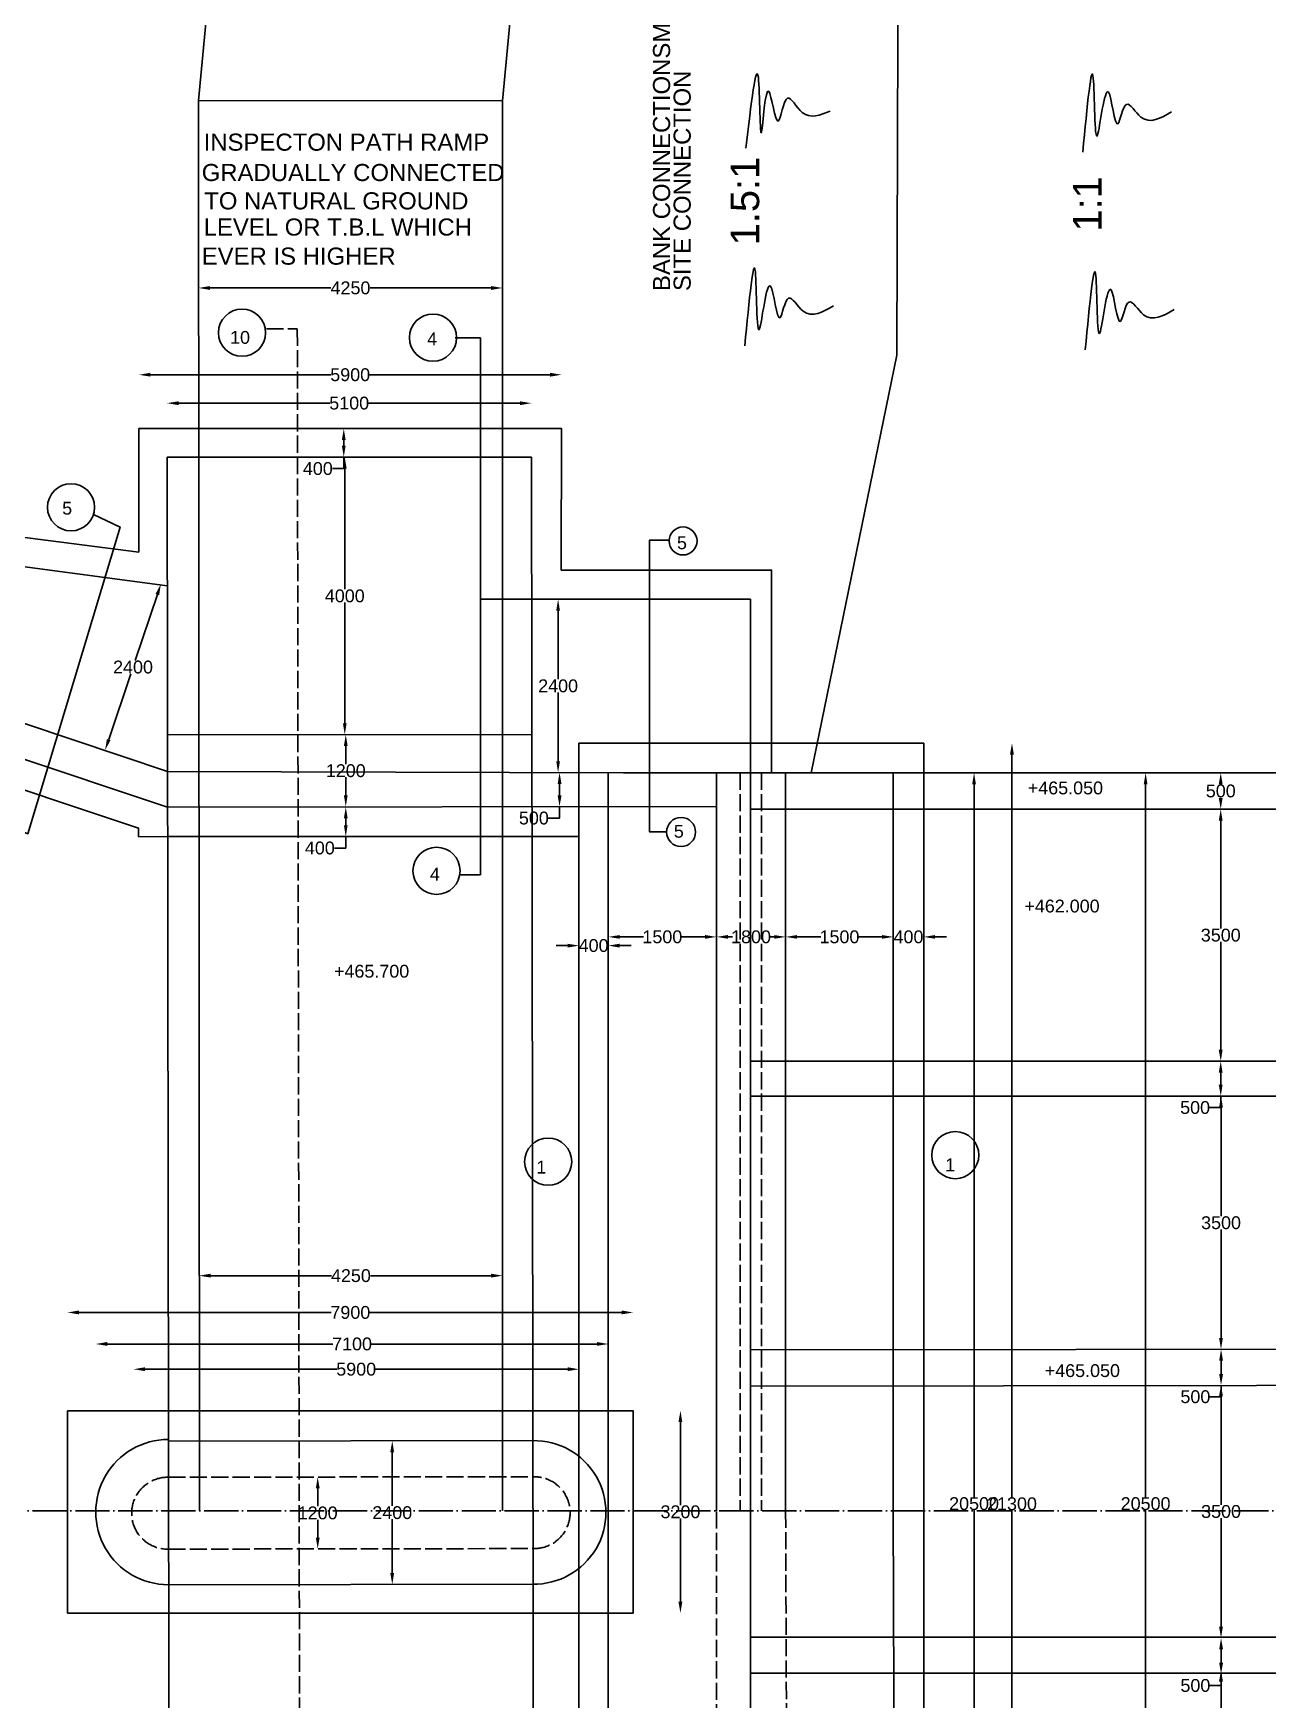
# Model space of a CAD drawing. Header units: inches. Extents: x 23764 to 29375, y 85 to 3606.
# Drawn here: x 25073 to 25938, y 1256 to 2424 of the extents above; entities that cross this region are included whole.
import ezdxf

# ---------------------------------------------------------------- set-up
doc = ezdxf.new("R2010")
doc.units = ezdxf.units.IN
doc.header["$MEASUREMENT"] = 0
doc.linetypes.add('ACAD_ISO02W100', pattern=[15, 12, -3])
doc.linetypes.add('ACAD_ISO04W100', pattern=[30, 24, -3, 0, -3])
doc.layers.add('DIMENSIONS', color=255, linetype='Continuous')
doc.layers.add('TEXT', color=1, linetype='Continuous')
doc.styles.get("Standard").update_dxf_attribs({"font": 'arial.ttf', "height": 9})
doc.dimstyles.get("Standard").update_dxf_attribs({"dimtxt": 12, "dimasz": 8, "dimexe": 0.18, "dimexo": 0.0625, "dimgap": 0.09, "dimtad": 0, "dimtih": 1, "dimtoh": 1, "dimdec": 4, "dimzin": 0, "dimdsep": 46, "dimtxsty": 'Standard', "dimcen": 0.09, "dimse1": 1, "dimse2": 1, "dimadec": 0, "dimazin": 0, "dimtfac": 1, "dimtdec": 4, "dimtofl": 0, "dimtmove": 0, "dimatfit": 3, "dimfxl": 1, "dimtolj": 1, "dimtzin": 0, "dimarcsym": 0})

# ---------------------------------------------------------------- blocks, each defined once
blk = doc.blocks.new('*D74')
at = {"layer": 'Defpoints', "color": 0, "transparency": 16777216}
for p in [(25493.2, 1527.4), (25096.6, 1458.5), (25493.2, 1458.5)]:
    blk.add_point(p, dxfattribs=at)
at = {"layer": 'DIMENSIONS', "color": 0, "lineweight": -2, "transparency": 16777216}
for p, q in [((25104.6, 1527.4), (25281.4, 1527.4)), ((25485.2, 1527.4), (25308.4, 1527.4))]:
    blk.add_line(p, q, dxfattribs=at)
at = {"layer": 'DIMENSIONS', "color": 0, "transparency": 16777216}
for points in [[(25104.6, 1528.8), (25104.6, 1526.1), (25096.6, 1527.4)], [(25485.2, 1528.8), (25485.2, 1526.1), (25493.2, 1527.4)]]:
    blk.add_solid(points, dxfattribs=at)
at = {"layer": 'DIMENSIONS', "color": 0, "transparency": 16777216, "insert": (25294.9, 1527.4), "char_height": 9, "attachment_point": 5}
blk.add_mtext('\\A1;7900', dxfattribs=at)
blk = doc.blocks.new('*D75')
at = {"layer": 'Defpoints', "color": 0, "transparency": 16777216}
for p in [(25188.9, 1553.2), (25401.6, 1553.2), (25401.6, 1553.2)]:
    blk.add_point(p, dxfattribs=at)
at = {"layer": 'DIMENSIONS', "color": 0, "lineweight": -2, "transparency": 16777216}
for p, q in [((25196.9, 1553.2), (25281.6, 1553.2)), ((25393.6, 1553.2), (25309, 1553.2))]:
    blk.add_line(p, q, dxfattribs=at)
at = {"layer": 'DIMENSIONS', "color": 0, "transparency": 16777216}
for points in [[(25196.9, 1554.6), (25196.9, 1551.9), (25188.9, 1553.2)], [(25393.6, 1554.6), (25393.6, 1551.9), (25401.6, 1553.2)]]:
    blk.add_solid(points, dxfattribs=at)
at = {"layer": 'DIMENSIONS', "color": 0, "transparency": 16777216, "insert": (25295.3, 1553.2), "char_height": 9, "attachment_point": 5}
blk.add_mtext('\\A1;4250', dxfattribs=at)
blk = doc.blocks.new('*D76')
at = {"layer": 'Defpoints', "color": 0, "transparency": 16777216}
for p in [(25475.8, 1505.3), (25116.4, 1388.3), (25475.8, 1388.3)]:
    blk.add_point(p, dxfattribs=at)
at = {"layer": 'DIMENSIONS', "color": 0, "lineweight": -2, "transparency": 16777216}
for p, q in [((25124.4, 1505.3), (25282.6, 1505.3)), ((25467.8, 1505.3), (25309.5, 1505.3))]:
    blk.add_line(p, q, dxfattribs=at)
at = {"layer": 'DIMENSIONS', "color": 0, "transparency": 16777216}
for points in [[(25124.4, 1506.7), (25124.4, 1504), (25116.4, 1505.3)], [(25467.8, 1506.7), (25467.8, 1504), (25475.8, 1505.3)]]:
    blk.add_solid(points, dxfattribs=at)
at = {"layer": 'DIMENSIONS', "color": 0, "transparency": 16777216, "insert": (25296.1, 1505.3), "char_height": 9, "attachment_point": 5}
blk.add_mtext('\\A1;7100', dxfattribs=at)
blk = doc.blocks.new('*D77')
at = {"layer": 'Defpoints', "color": 0, "transparency": 16777216}
for p in [(25455.2, 1487.6), (25142.9, 1432.1), (25455.2, 1432.1)]:
    blk.add_point(p, dxfattribs=at)
at = {"layer": 'DIMENSIONS', "color": 0, "lineweight": -2, "transparency": 16777216}
for p, q in [((25150.9, 1487.6), (25285.5, 1487.6)), ((25447.2, 1487.6), (25312.5, 1487.6))]:
    blk.add_line(p, q, dxfattribs=at)
at = {"layer": 'DIMENSIONS', "color": 0, "transparency": 16777216}
for points in [[(25150.9, 1489), (25150.9, 1486.3), (25142.9, 1487.6)], [(25447.2, 1489), (25447.2, 1486.3), (25455.2, 1487.6)]]:
    blk.add_solid(points, dxfattribs=at)
at = {"layer": 'DIMENSIONS', "color": 0, "transparency": 16777216, "insert": (25299, 1487.6), "char_height": 9, "attachment_point": 5}
blk.add_mtext('\\A1;5900', dxfattribs=at)
blk = doc.blocks.new('*D78')
at = {"layer": 'Defpoints', "color": 0, "transparency": 16777216}
for p in [(25493.2, 1458.5), (25493.2, 1316.6), (25526.4, 1316.6)]:
    blk.add_point(p, dxfattribs=at)
at = {"layer": 'DIMENSIONS', "color": 0, "lineweight": -2, "transparency": 16777216}
for p, q in [((25526.4, 1450.5), (25526.4, 1392.2)), ((25526.4, 1324.6), (25526.4, 1382.9))]:
    blk.add_line(p, q, dxfattribs=at)
at = {"layer": 'DIMENSIONS', "color": 0, "transparency": 16777216}
for points in [[(25525, 1450.5), (25527.7, 1450.5), (25526.4, 1458.5)], [(25525, 1324.6), (25527.7, 1324.6), (25526.4, 1316.6)]]:
    blk.add_solid(points, dxfattribs=at)
at = {"layer": 'DIMENSIONS', "color": 0, "transparency": 16777216, "insert": (25526.4, 1387.6), "char_height": 9, "attachment_point": 5}
blk.add_mtext('\\A1;3200', dxfattribs=at)
blk = doc.blocks.new('*D79')
at = {"layer": 'Defpoints', "color": 0, "transparency": 16777216}
for p in [(25315.4, 1437.4), (25315.6, 1336.7), (25324.3, 1336.7)]:
    blk.add_point(p, dxfattribs=at)
at = {"layer": 'DIMENSIONS', "color": 0, "lineweight": -2, "transparency": 16777216}
for p, q in [((25324.3, 1429.4), (25324.3, 1391.7)), ((25324.3, 1344.7), (25324.3, 1382.4))]:
    blk.add_line(p, q, dxfattribs=at)
at = {"layer": 'DIMENSIONS', "color": 0, "transparency": 16777216}
for points in [[(25322.9, 1429.4), (25325.6, 1429.4), (25324.3, 1437.4)], [(25322.9, 1344.7), (25325.6, 1344.7), (25324.3, 1336.7)]]:
    blk.add_solid(points, dxfattribs=at)
at = {"layer": 'DIMENSIONS', "color": 0, "transparency": 16777216, "insert": (25324.3, 1387), "char_height": 9, "attachment_point": 5}
blk.add_mtext('\\A1;2400', dxfattribs=at)
blk = doc.blocks.new('*D82')
at = {"layer": 'Defpoints', "color": 0, "transparency": 16777216}
for p in [(25166.6, 2036.9), (25122.9, 1921.6), (25127.4, 1920.1)]:
    blk.add_point(p, dxfattribs=at)
at = {"layer": 'DIMENSIONS', "color": 0, "lineweight": -2, "transparency": 16777216}
for p, q in [((25159.6, 2030.8), (25144.1, 1984.7)), ((25125.5, 1929.2), (25140.9, 1975.3))]:
    blk.add_line(p, q, dxfattribs=at)
at = {"layer": 'DIMENSIONS', "color": 0, "transparency": 16777216}
for points in [[(25158.3, 2031.3), (25160.8, 2030.4), (25162.1, 2038.4)], [(25124.2, 1929.6), (25126.7, 1928.7), (25122.9, 1921.6)]]:
    blk.add_solid(points, dxfattribs=at)
at = {"layer": 'DIMENSIONS', "color": 0, "transparency": 16777216, "insert": (25142.5, 1980), "char_height": 9, "attachment_point": 5}
blk.add_mtext('\\A1;2400', dxfattribs=at)
blk = doc.blocks.new('*D83')
at = {"layer": 'Defpoints', "color": 0, "transparency": 16777216}
for p in [(25401.6, 2245.9), (25188.5, 2242.5), (25401.6, 2242.5)]:
    blk.add_point(p, dxfattribs=at)
at = {"layer": 'DIMENSIONS', "color": 0, "lineweight": -2, "transparency": 16777216}
for p, q in [((25196.5, 2245.9), (25281.3, 2245.9)), ((25393.6, 2245.9), (25308.7, 2245.9))]:
    blk.add_line(p, q, dxfattribs=at)
at = {"layer": 'DIMENSIONS', "color": 0, "transparency": 16777216}
for points in [[(25196.5, 2247.2), (25196.5, 2244.5), (25188.5, 2245.9)], [(25393.6, 2247.2), (25393.6, 2244.5), (25401.6, 2245.9)]]:
    blk.add_solid(points, dxfattribs=at)
at = {"layer": 'DIMENSIONS', "color": 0, "transparency": 16777216, "insert": (25295, 2245.9), "char_height": 9, "attachment_point": 5}
blk.add_mtext('\\A1;4250', dxfattribs=at)
blk = doc.blocks.new('*D84')
at = {"layer": 'Defpoints', "color": 0, "transparency": 16777216}
for p in [(25443, 2185), (25146.7, 2147.3), (25443, 2147.3)]:
    blk.add_point(p, dxfattribs=at)
at = {"layer": 'DIMENSIONS', "color": 0, "lineweight": -2, "transparency": 16777216}
for p, q in [((25154.7, 2185), (25281.3, 2185)), ((25435, 2185), (25308.3, 2185))]:
    blk.add_line(p, q, dxfattribs=at)
at = {"layer": 'DIMENSIONS', "color": 0, "transparency": 16777216}
for points in [[(25154.7, 2186.4), (25154.7, 2183.7), (25146.7, 2185)], [(25435, 2186.4), (25435, 2183.7), (25443, 2185)]]:
    blk.add_solid(points, dxfattribs=at)
at = {"layer": 'DIMENSIONS', "color": 0, "transparency": 16777216, "insert": (25294.8, 2185), "char_height": 9, "attachment_point": 5}
blk.add_mtext('\\A1;5900', dxfattribs=at)
blk = doc.blocks.new('*D85')
at = {"layer": 'Defpoints', "color": 0, "transparency": 16777216}
for p in [(25421.8, 2165.1), (25166.4, 2127.2), (25421.8, 2127.2)]:
    blk.add_point(p, dxfattribs=at)
at = {"layer": 'DIMENSIONS', "color": 0, "lineweight": -2, "transparency": 16777216}
for p, q in [((25174.4, 2165.1), (25280.6, 2165.1)), ((25413.8, 2165.1), (25307.6, 2165.1))]:
    blk.add_line(p, q, dxfattribs=at)
at = {"layer": 'DIMENSIONS', "color": 0, "transparency": 16777216}
for points in [[(25174.4, 2166.4), (25174.4, 2163.7), (25166.4, 2165.1)], [(25413.8, 2166.4), (25413.8, 2163.7), (25421.8, 2165.1)]]:
    blk.add_solid(points, dxfattribs=at)
at = {"layer": 'DIMENSIONS', "color": 0, "transparency": 16777216, "insert": (25294.1, 2165.1), "char_height": 9, "attachment_point": 5}
blk.add_mtext('\\A1;5100', dxfattribs=at)
blk = doc.blocks.new('*D86')
at = {"layer": 'Defpoints', "color": 0, "transparency": 16777216}
for p in [(25290.9, 2147.3), (25290.3, 2127.2), (25290.9, 2127.2)]:
    blk.add_point(p, dxfattribs=at)
at = {"layer": 'DIMENSIONS', "color": 0, "lineweight": -2, "transparency": 16777216}
for p, q in [((25290.3, 2139.3), (25290.3, 2135.2)), ((25290.3, 2127.2), (25290.3, 2119.2)), ((25290.3, 2119.2), (25282.3, 2119.2))]:
    blk.add_line(p, q, dxfattribs=at)
at = {"layer": 'DIMENSIONS', "color": 0, "transparency": 16777216}
for points in [[(25289, 2139.3), (25291.6, 2139.3), (25290.3, 2147.3)], [(25289, 2135.2), (25291.6, 2135.2), (25290.3, 2127.2)]]:
    blk.add_solid(points, dxfattribs=at)
at = {"layer": 'DIMENSIONS', "color": 0, "transparency": 16777216, "insert": (25272.1, 2119.2), "char_height": 9, "attachment_point": 5}
blk.add_mtext('\\A1;400', dxfattribs=at)
blk = doc.blocks.new('*D87')
at = {"layer": 'Defpoints', "color": 0, "transparency": 16777216}
for p in [(25290.9, 2127.2), (25291, 1932.6), (25291.2, 1932.6)]:
    blk.add_point(p, dxfattribs=at)
at = {"layer": 'DIMENSIONS', "color": 0, "lineweight": -2, "transparency": 16777216}
for p, q in [((25291, 2119.2), (25291, 2034.6)), ((25291, 1940.6), (25291, 2025.2))]:
    blk.add_line(p, q, dxfattribs=at)
at = {"layer": 'DIMENSIONS', "color": 0, "transparency": 16777216}
for points in [[(25289.7, 2119.2), (25292.3, 2119.2), (25291, 2127.2)], [(25289.7, 1940.6), (25292.3, 1940.6), (25291, 1932.6)]]:
    blk.add_solid(points, dxfattribs=at)
at = {"layer": 'DIMENSIONS', "color": 0, "transparency": 16777216, "insert": (25291, 2029.9), "char_height": 9, "attachment_point": 5}
blk.add_mtext('\\A1;4000', dxfattribs=at)
blk = doc.blocks.new('*D88')
at = {"layer": 'Defpoints', "color": 0, "transparency": 16777216}
for p in [(25317.3, 1932.7), (25291.7, 1882), (25317.4, 1882)]:
    blk.add_point(p, dxfattribs=at)
at = {"layer": 'DIMENSIONS', "color": 0, "lineweight": -2, "transparency": 16777216}
for p, q in [((25291.7, 1924.7), (25291.7, 1912)), ((25291.7, 1890), (25291.7, 1902.7))]:
    blk.add_line(p, q, dxfattribs=at)
at = {"layer": 'DIMENSIONS', "color": 0, "transparency": 16777216}
for points in [[(25290.4, 1924.7), (25293, 1924.7), (25291.7, 1932.7)], [(25290.4, 1890), (25293, 1890), (25291.7, 1882)]]:
    blk.add_solid(points, dxfattribs=at)
at = {"layer": 'DIMENSIONS', "color": 0, "transparency": 16777216, "insert": (25291.7, 1907.3), "char_height": 9, "attachment_point": 5}
blk.add_mtext('\\A1;1200', dxfattribs=at)
blk = doc.blocks.new('*D89')
at = {"layer": 'Defpoints', "color": 0, "transparency": 16777216}
for p in [(25291.7, 1882), (25291.7, 1861.1), (25291.7, 1861.1)]:
    blk.add_point(p, dxfattribs=at)
at = {"layer": 'DIMENSIONS', "color": 0, "lineweight": -2, "transparency": 16777216}
for p, q in [((25291.7, 1874), (25291.7, 1869.1)), ((25291.7, 1861.1), (25291.7, 1853.1)), ((25291.7, 1853.1), (25283.7, 1853.1))]:
    blk.add_line(p, q, dxfattribs=at)
at = {"layer": 'DIMENSIONS', "color": 0, "transparency": 16777216}
for points in [[(25290.4, 1874), (25293, 1874), (25291.7, 1882)], [(25290.4, 1869.1), (25293, 1869.1), (25291.7, 1861.1)]]:
    blk.add_solid(points, dxfattribs=at)
at = {"layer": 'DIMENSIONS', "color": 0, "transparency": 16777216, "insert": (25273.5, 1853.1), "char_height": 9, "attachment_point": 5}
blk.add_mtext('\\A1;400', dxfattribs=at)
blk = doc.blocks.new('*D90')
at = {"layer": 'Defpoints', "color": 0, "transparency": 16777216}
for p in [(25455.2, 1784.7), (25475.8, 1784.7), (25475.8, 1784.7)]:
    blk.add_point(p, dxfattribs=at)
at = {"layer": 'DIMENSIONS', "color": 0, "lineweight": -2, "transparency": 16777216}
for p, q in [((25447.2, 1784.7), (25439.2, 1784.7)), ((25483.8, 1784.7), (25491.8, 1784.7))]:
    blk.add_line(p, q, dxfattribs=at)
at = {"layer": 'DIMENSIONS', "color": 0, "transparency": 16777216}
for points in [[(25447.2, 1786), (25447.2, 1783.3), (25455.2, 1784.7)], [(25483.8, 1786), (25483.8, 1783.3), (25475.8, 1784.7)]]:
    blk.add_solid(points, dxfattribs=at)
at = {"layer": 'DIMENSIONS', "color": 0, "transparency": 16777216, "insert": (25465.5, 1784.7), "char_height": 9, "attachment_point": 5}
blk.add_mtext('\\A1;400', dxfattribs=at)
blk = doc.blocks.new('*D91')
at = {"layer": 'Defpoints', "color": 0, "transparency": 16777216}
for p in [(25475.8, 1790.8), (25551.7, 1790.8), (25551.7, 1790.8)]:
    blk.add_point(p, dxfattribs=at)
at = {"layer": 'DIMENSIONS', "color": 0, "lineweight": -2, "transparency": 16777216}
for p, q in [((25483.8, 1790.8), (25500.6, 1790.8)), ((25543.7, 1790.8), (25526.8, 1790.8))]:
    blk.add_line(p, q, dxfattribs=at)
at = {"layer": 'DIMENSIONS', "color": 0, "transparency": 16777216}
for points in [[(25483.8, 1792.1), (25483.8, 1789.5), (25475.8, 1790.8)], [(25543.7, 1792.1), (25543.7, 1789.5), (25551.7, 1790.8)]]:
    blk.add_solid(points, dxfattribs=at)
at = {"layer": 'DIMENSIONS', "color": 0, "transparency": 16777216, "insert": (25513.7, 1790.8), "char_height": 9, "attachment_point": 5}
blk.add_mtext('\\A1;1500', dxfattribs=at)
blk = doc.blocks.new('*D92')
at = {"layer": 'Defpoints', "color": 0, "transparency": 16777216}
for p in [(25551.7, 1790.8), (25600.2, 1790.8), (25600.2, 1790.8)]:
    blk.add_point(p, dxfattribs=at)
at = {"layer": 'DIMENSIONS', "color": 0, "lineweight": -2, "transparency": 16777216}
for p, q in [((25559.7, 1790.8), (25562.8, 1790.8)), ((25592.2, 1790.8), (25589, 1790.8))]:
    blk.add_line(p, q, dxfattribs=at)
at = {"layer": 'DIMENSIONS', "color": 0, "transparency": 16777216}
for points in [[(25559.7, 1792.1), (25559.7, 1789.5), (25551.7, 1790.8)], [(25592.2, 1792.1), (25592.2, 1789.5), (25600.2, 1790.8)]]:
    blk.add_solid(points, dxfattribs=at)
at = {"layer": 'DIMENSIONS', "color": 0, "transparency": 16777216, "insert": (25575.9, 1790.8), "char_height": 9, "attachment_point": 5}
blk.add_mtext('\\A1;1800', dxfattribs=at)
blk = doc.blocks.new('*D93')
at = {"layer": 'Defpoints', "color": 0, "transparency": 16777216}
for p in [(25600.2, 1790.8), (25675.7, 1790.8), (25675.7, 1790.8)]:
    blk.add_point(p, dxfattribs=at)
at = {"layer": 'DIMENSIONS', "color": 0, "lineweight": -2, "transparency": 16777216}
for p, q in [((25608.2, 1790.8), (25624.8, 1790.8)), ((25667.7, 1790.8), (25651, 1790.8))]:
    blk.add_line(p, q, dxfattribs=at)
at = {"layer": 'DIMENSIONS', "color": 0, "transparency": 16777216}
for points in [[(25608.2, 1792.1), (25608.2, 1789.5), (25600.2, 1790.8)], [(25667.7, 1792.1), (25667.7, 1789.5), (25675.7, 1790.8)]]:
    blk.add_solid(points, dxfattribs=at)
at = {"layer": 'DIMENSIONS', "color": 0, "transparency": 16777216, "insert": (25637.9, 1790.8), "char_height": 9, "attachment_point": 5}
blk.add_mtext('\\A1;1500', dxfattribs=at)
blk = doc.blocks.new('*D94')
at = {"layer": 'Defpoints', "color": 0, "transparency": 16777216}
for p in [(25675.7, 1790.8), (25697, 1790.8), (25697, 1790.8)]:
    blk.add_point(p, dxfattribs=at)
at = {"layer": 'DIMENSIONS', "color": 0, "lineweight": -2, "transparency": 16777216}
for p, q in [((25667.7, 1790.8), (25659.7, 1790.8)), ((25705, 1790.8), (25713, 1790.8))]:
    blk.add_line(p, q, dxfattribs=at)
at = {"layer": 'DIMENSIONS', "color": 0, "transparency": 16777216}
for points in [[(25667.7, 1792.1), (25667.7, 1789.5), (25675.7, 1790.8)], [(25705, 1792.1), (25705, 1789.5), (25697, 1790.8)]]:
    blk.add_solid(points, dxfattribs=at)
at = {"layer": 'DIMENSIONS', "color": 0, "transparency": 16777216, "insert": (25686.3, 1790.8), "char_height": 9, "attachment_point": 5}
blk.add_mtext('\\A1;400', dxfattribs=at)
blk = doc.blocks.new('*D95')
at = {"layer": 'Defpoints', "color": 0, "transparency": 16777216}
for p in [(25675.7, 1905.9), (25697, 880.7), (25732.3, 880.7)]:
    blk.add_point(p, dxfattribs=at)
at = {"layer": 'DIMENSIONS', "color": 0, "lineweight": -2, "transparency": 16777216}
for p, q in [((25732.3, 1897.9), (25732.3, 1398)), ((25732.3, 888.7), (25732.3, 1388.6))]:
    blk.add_line(p, q, dxfattribs=at)
at = {"layer": 'DIMENSIONS', "color": 0, "transparency": 16777216}
for points in [[(25731, 1897.9), (25733.6, 1897.9), (25732.3, 1905.9)], [(25731, 888.7), (25733.6, 888.7), (25732.3, 880.7)]]:
    blk.add_solid(points, dxfattribs=at)
at = {"layer": 'DIMENSIONS', "color": 0, "transparency": 16777216, "insert": (25732.3, 1393.3), "char_height": 9, "attachment_point": 5}
blk.add_mtext('\\A1;20500', dxfattribs=at)
blk = doc.blocks.new('*D96')
at = {"layer": 'Defpoints', "color": 0, "transparency": 16777216}
for p in [(25697, 1926.7), (25697, 859.7), (25758.9, 859.7)]:
    blk.add_point(p, dxfattribs=at)
at = {"layer": 'DIMENSIONS', "color": 0, "lineweight": -2, "transparency": 16777216}
for p, q in [((25758.9, 1918.7), (25758.9, 1397.9)), ((25758.9, 867.7), (25758.9, 1388.5))]:
    blk.add_line(p, q, dxfattribs=at)
at = {"layer": 'DIMENSIONS', "color": 0, "transparency": 16777216}
for points in [[(25757.5, 1918.7), (25760.2, 1918.7), (25758.9, 1926.7)], [(25757.5, 867.7), (25760.2, 867.7), (25758.9, 859.7)]]:
    blk.add_solid(points, dxfattribs=at)
at = {"layer": 'DIMENSIONS', "color": 0, "transparency": 16777216, "insert": (25758.9, 1393.2), "char_height": 9, "attachment_point": 5}
blk.add_mtext('\\A1;21300', dxfattribs=at)
blk = doc.blocks.new('*D97')
at = {"layer": 'Defpoints', "color": 0, "transparency": 16777216}
for p in [(25851.2, 1905.9), (25851.2, 880.7), (25852.6, 880.7)]:
    blk.add_point(p, dxfattribs=at)
at = {"layer": 'DIMENSIONS', "color": 0, "lineweight": -2, "transparency": 16777216}
for p, q in [((25852.6, 1897.9), (25852.6, 1398)), ((25852.6, 888.7), (25852.6, 1388.6))]:
    blk.add_line(p, q, dxfattribs=at)
at = {"layer": 'DIMENSIONS', "color": 0, "transparency": 16777216}
for points in [[(25851.3, 1897.9), (25853.9, 1897.9), (25852.6, 1905.9)], [(25851.3, 888.7), (25853.9, 888.7), (25852.6, 880.7)]]:
    blk.add_solid(points, dxfattribs=at)
at = {"layer": 'DIMENSIONS', "color": 0, "transparency": 16777216, "insert": (25852.6, 1393.3), "char_height": 9, "attachment_point": 5}
blk.add_mtext('\\A1;20500', dxfattribs=at)
blk = doc.blocks.new('*D126')
at = {"layer": 'Defpoints', "color": 0, "transparency": 16777216}
for p in [(25909.8, 1905.9), (25905.3, 1880.3), (25909.8, 1880.3)]:
    blk.add_point(p, dxfattribs=at)
at = {"layer": 'DIMENSIONS', "color": 0, "lineweight": -2, "transparency": 16777216}
for p, q in [((25905.3, 1897.9), (25905.3, 1897.8)), ((25905.3, 1888.3), (25905.3, 1888.4))]:
    blk.add_line(p, q, dxfattribs=at)
at = {"layer": 'DIMENSIONS', "color": 0, "transparency": 16777216}
for points in [[(25903.9, 1897.9), (25906.6, 1897.9), (25905.3, 1905.9)], [(25903.9, 1888.3), (25906.6, 1888.3), (25905.3, 1880.3)]]:
    blk.add_solid(points, dxfattribs=at)
at = {"layer": 'DIMENSIONS', "color": 0, "transparency": 16777216, "insert": (25905.3, 1893.1), "char_height": 9, "attachment_point": 5}
blk.add_mtext('\\A1;500', dxfattribs=at)
blk = doc.blocks.new('*D127')
at = {"layer": 'Defpoints', "color": 0, "transparency": 16777216}
for p in [(25905.3, 1880.3), (25905.3, 1703.6), (25905.3, 1703.6)]:
    blk.add_point(p, dxfattribs=at)
at = {"layer": 'DIMENSIONS', "color": 0, "lineweight": -2, "transparency": 16777216}
for p, q in [((25905.3, 1872.3), (25905.3, 1796.6)), ((25905.3, 1711.6), (25905.3, 1787.3))]:
    blk.add_line(p, q, dxfattribs=at)
at = {"layer": 'DIMENSIONS', "color": 0, "transparency": 16777216}
for points in [[(25903.9, 1872.3), (25906.6, 1872.3), (25905.3, 1880.3)], [(25903.9, 1711.6), (25906.6, 1711.6), (25905.3, 1703.6)]]:
    blk.add_solid(points, dxfattribs=at)
at = {"layer": 'DIMENSIONS', "color": 0, "transparency": 16777216, "insert": (25905.3, 1792), "char_height": 9, "attachment_point": 5}
blk.add_mtext('\\A1;3500', dxfattribs=at)
blk = doc.blocks.new('*D128')
at = {"layer": 'Defpoints', "color": 0, "transparency": 16777216}
for p in [(25905.3, 1703.6), (25905.3, 1679.1), (25905.3, 1679.1)]:
    blk.add_point(p, dxfattribs=at)
at = {"layer": 'DIMENSIONS', "color": 0, "lineweight": -2, "transparency": 16777216}
for p, q in [((25905.3, 1695.6), (25905.3, 1687.1)), ((25905.3, 1671.1), (25897.3, 1671.1)), ((25905.3, 1679.1), (25905.3, 1671.1))]:
    blk.add_line(p, q, dxfattribs=at)
at = {"layer": 'DIMENSIONS', "color": 0, "transparency": 16777216}
for points in [[(25903.9, 1695.6), (25906.6, 1695.6), (25905.3, 1703.6)], [(25903.9, 1687.1), (25906.6, 1687.1), (25905.3, 1679.1)]]:
    blk.add_solid(points, dxfattribs=at)
at = {"layer": 'DIMENSIONS', "color": 0, "transparency": 16777216, "insert": (25887.3, 1671.1), "char_height": 9, "attachment_point": 5}
blk.add_mtext('\\A1;500', dxfattribs=at)
blk = doc.blocks.new('*D129')
at = {"layer": 'Defpoints', "color": 0, "transparency": 16777216}
for p in [(25905.3, 1679.1), (25905.5, 1501.6), (25905.5, 1501.6)]:
    blk.add_point(p, dxfattribs=at)
at = {"layer": 'DIMENSIONS', "color": 0, "lineweight": -2, "transparency": 16777216}
for p, q in [((25905.5, 1671.1), (25905.5, 1595)), ((25905.5, 1509.6), (25905.5, 1585.7))]:
    blk.add_line(p, q, dxfattribs=at)
at = {"layer": 'DIMENSIONS', "color": 0, "transparency": 16777216}
for points in [[(25904.1, 1671.1), (25906.8, 1671.1), (25905.5, 1679.1)], [(25904.1, 1509.6), (25906.8, 1509.6), (25905.5, 1501.6)]]:
    blk.add_solid(points, dxfattribs=at)
at = {"layer": 'DIMENSIONS', "color": 0, "transparency": 16777216, "insert": (25905.5, 1590.3), "char_height": 9, "attachment_point": 5}
blk.add_mtext('\\A1;3500', dxfattribs=at)
blk = doc.blocks.new('*D130')
at = {"layer": 'Defpoints', "color": 0, "transparency": 16777216}
for p in [(25905.5, 1501.6), (25905.5, 1476.3), (25905.5, 1476.3)]:
    blk.add_point(p, dxfattribs=at)
at = {"layer": 'DIMENSIONS', "color": 0, "lineweight": -2, "transparency": 16777216}
for p, q in [((25905.5, 1493.6), (25905.5, 1484.3)), ((25905.5, 1476.3), (25905.5, 1468.3)), ((25905.5, 1468.3), (25897.5, 1468.3))]:
    blk.add_line(p, q, dxfattribs=at)
at = {"layer": 'DIMENSIONS', "color": 0, "transparency": 16777216}
for points in [[(25904.2, 1493.6), (25906.9, 1493.6), (25905.5, 1501.6)], [(25904.2, 1484.3), (25906.9, 1484.3), (25905.5, 1476.3)]]:
    blk.add_solid(points, dxfattribs=at)
at = {"layer": 'DIMENSIONS', "color": 0, "transparency": 16777216, "insert": (25887.5, 1468.3), "char_height": 9, "attachment_point": 5}
blk.add_mtext('\\A1;500', dxfattribs=at)
blk = doc.blocks.new('*D132')
at = {"layer": 'Defpoints', "color": 0, "transparency": 16777216}
for p in [(25905.3, 1476.6), (25905.5, 1299.1), (25905.5, 1299.1)]:
    blk.add_point(p, dxfattribs=at)
at = {"layer": 'DIMENSIONS', "color": 0, "lineweight": -2, "transparency": 16777216}
for p, q in [((25905.5, 1468.6), (25905.5, 1392.5)), ((25905.5, 1307.1), (25905.5, 1383.1))]:
    blk.add_line(p, q, dxfattribs=at)
at = {"layer": 'DIMENSIONS', "color": 0, "transparency": 16777216}
for points in [[(25904.1, 1468.6), (25906.8, 1468.6), (25905.5, 1476.6)], [(25904.1, 1307.1), (25906.8, 1307.1), (25905.5, 1299.1)]]:
    blk.add_solid(points, dxfattribs=at)
at = {"layer": 'DIMENSIONS', "color": 0, "transparency": 16777216, "insert": (25905.5, 1387.8), "char_height": 9, "attachment_point": 5}
blk.add_mtext('\\A1;3500', dxfattribs=at)
blk = doc.blocks.new('*D131')
at = {"layer": 'Defpoints', "color": 0, "transparency": 16777216}
for p in [(25905.5, 1299.1), (25905.5, 1273.8), (25905.5, 1273.8)]:
    blk.add_point(p, dxfattribs=at)
at = {"layer": 'DIMENSIONS', "color": 0, "lineweight": -2, "transparency": 16777216}
for p, q in [((25905.5, 1291.1), (25905.5, 1281.8)), ((25905.5, 1273.8), (25905.5, 1265.8)), ((25905.5, 1265.8), (25897.5, 1265.8))]:
    blk.add_line(p, q, dxfattribs=at)
at = {"layer": 'DIMENSIONS', "color": 0, "transparency": 16777216}
for points in [[(25904.2, 1291.1), (25906.9, 1291.1), (25905.5, 1299.1)], [(25904.2, 1281.8), (25906.9, 1281.8), (25905.5, 1273.8)]]:
    blk.add_solid(points, dxfattribs=at)
at = {"layer": 'DIMENSIONS', "color": 0, "transparency": 16777216, "insert": (25887.5, 1265.8), "char_height": 9, "attachment_point": 5}
blk.add_mtext('\\A1;500', dxfattribs=at)
blk = doc.blocks.new('*D134')
at = {"layer": 'Defpoints', "color": 0, "transparency": 16777216}
for p in [(25905.3, 1276.6), (25905.5, 1099.2), (25905.5, 1099.2)]:
    blk.add_point(p, dxfattribs=at)
at = {"layer": 'DIMENSIONS', "color": 0, "lineweight": -2, "transparency": 16777216}
for p, q in [((25905.5, 1268.6), (25905.5, 1192.6)), ((25905.5, 1107.2), (25905.5, 1183.2))]:
    blk.add_line(p, q, dxfattribs=at)
at = {"layer": 'DIMENSIONS', "color": 0, "transparency": 16777216}
for points in [[(25904.1, 1268.6), (25906.8, 1268.6), (25905.5, 1276.6)], [(25904.1, 1107.2), (25906.8, 1107.2), (25905.5, 1099.2)]]:
    blk.add_solid(points, dxfattribs=at)
at = {"layer": 'DIMENSIONS', "color": 0, "transparency": 16777216, "insert": (25905.5, 1187.9), "char_height": 9, "attachment_point": 5}
blk.add_mtext('\\A1;3500', dxfattribs=at)
blk = doc.blocks.new('*D166')
at = {"layer": 'Defpoints', "color": 0, "transparency": 16777216}
for p in [(25440.6, 2027.6), (25440.6, 1906), (25440.6, 1906)]:
    blk.add_point(p, dxfattribs=at)
at = {"layer": 'DIMENSIONS', "color": 0, "lineweight": -2, "transparency": 16777216}
for p, q in [((25440.6, 2019.6), (25440.6, 1971.5)), ((25440.6, 1914), (25440.6, 1962.1))]:
    blk.add_line(p, q, dxfattribs=at)
at = {"layer": 'DIMENSIONS', "color": 0, "transparency": 16777216}
for points in [[(25439.3, 2019.6), (25441.9, 2019.6), (25440.6, 2027.6)], [(25439.3, 1914), (25441.9, 1914), (25440.6, 1906)]]:
    blk.add_solid(points, dxfattribs=at)
at = {"layer": 'DIMENSIONS', "color": 0, "transparency": 16777216, "insert": (25440.6, 1966.8), "char_height": 9, "attachment_point": 5}
blk.add_mtext('\\A1;2400', dxfattribs=at)
blk = doc.blocks.new('*D167')
at = {"layer": 'Defpoints', "color": 0, "transparency": 16777216}
for p in [(25440.6, 1906.1), (25440.6, 1882.1), (25441.6, 1882.1)]:
    blk.add_point(p, dxfattribs=at)
at = {"layer": 'DIMENSIONS', "color": 0, "lineweight": -2, "transparency": 16777216}
for p, q in [((25441.6, 1898.1), (25441.6, 1890.1)), ((25441.6, 1882.1), (25441.6, 1874.1)), ((25441.6, 1874.1), (25433.6, 1874.1))]:
    blk.add_line(p, q, dxfattribs=at)
at = {"layer": 'DIMENSIONS', "color": 0, "transparency": 16777216}
for points in [[(25440.3, 1898.1), (25443, 1898.1), (25441.6, 1906.1)], [(25440.3, 1890.1), (25443, 1890.1), (25441.6, 1882.1)]]:
    blk.add_solid(points, dxfattribs=at)
at = {"layer": 'DIMENSIONS', "color": 0, "transparency": 16777216, "insert": (25423.6, 1874.1), "char_height": 9, "attachment_point": 5}
blk.add_mtext('\\A1;500', dxfattribs=at)
blk = doc.blocks.new('*D168')
at = {"layer": 'Defpoints', "color": 0, "transparency": 16777216}
for p in [(25272, 1412), (25272, 1361.6), (25272, 1361.6)]:
    blk.add_point(p, dxfattribs=at)
at = {"layer": 'DIMENSIONS', "color": 0, "lineweight": -2, "transparency": 16777216}
for p, q in [((25272, 1404), (25272, 1391.5)), ((25272, 1369.6), (25272, 1382.1))]:
    blk.add_line(p, q, dxfattribs=at)
at = {"layer": 'DIMENSIONS', "color": 0, "transparency": 16777216}
for points in [[(25270.7, 1404), (25273.4, 1404), (25272, 1412)], [(25270.7, 1369.6), (25273.4, 1369.6), (25272, 1361.6)]]:
    blk.add_solid(points, dxfattribs=at)
at = {"layer": 'DIMENSIONS', "color": 0, "transparency": 16777216, "insert": (25272, 1386.8), "char_height": 9, "attachment_point": 5}
blk.add_mtext('\\A1;1200', dxfattribs=at)

msp = doc.modelspace()

# ---------------------------------------------------------------- linework, layer by layer
at = {"color": 0}
for points in [[(25618.11643, 1905.88533), (25678.14194, 2198.67923), (25679.96342, 2797.96735)], [(25575.47071, 1880.32841), (27172.02445, 1880.32841), (27172.02445, 1905.88533)], [(25590.28749, 1905.88533), (27196.95923, 1905.88533), (27196.95923, 1388.31575)], [(25600.16563, 1905.88533), (25600.16563, 1388.31575)], [(25675.65071, 1905.88533), (25675.65071, 1388.31575)], [(25575.47071, 1703.57218), (27172.02445, 1703.57218)], [(25575.47071, 1679.07775), (27172.02445, 1679.07775)], [(25575.47071, 1501.25703), (27172.02445, 1502.9322)], [(27172.02445, 1477.93703), (25575.47071, 1475.84456)], [(25675.65071, 1388.31575), (25677.52546, 880.69584)], [(25575.47071, 1299.73636), (27172.28579, 1299.73636)], [(25575.47071, 1274.52954), (27172.36016, 1274.52954)]]:
    msp.add_lwpolyline(points, dxfattribs=at)
at = {"color": 0, "linetype": 'ACAD_ISO02W100'}
for points in [[(25236.07435, 2217.31482), (25257.71408, 2217.31482), (25260.34802, 574.80842), (25242.43059, 574.80842)], [(25568.38349, 1905.88533), (25568.38349, 1388.31575)], [(25583.12703, 1905.88533), (25583.12703, 1388.31575)], [(25167.36707, 1411.85987), (25422.85621, 1412.23879)], [(25551.66074, 880.80398), (25551.66074, 1388.31575)], [(25600.16563, 1388.31575), (25602.16903, 880.69584)], [(25167.36707, 1361.45525), (25422.85621, 1361.83417)]]:
    msp.add_lwpolyline(points, dxfattribs=at)
at = {"color": 0, "linetype": 'ACAD_ISO04W100'}
msp.add_lwpolyline([(23837.87809, 1463.17003), (23837.87809, 1388.31575), (28471.1902, 1388.31575)], dxfattribs=at)
at = {"color": 0, "linetype": 'ACAD_ISO02W100'}
for centre, radius, start, end in [((25166.76799, 1386.65627), 25.20814, 88.89231007, 271.36178858), ((25423.78501, 1387.03648), 25.21942, 267.88938741, 92.11061259)]:
    msp.add_arc(centre, radius, start, end, dxfattribs=at)
at = {"layer": 'DIMENSIONS', "color": 0}
for points in [[(25189.0314, 1388.31575), (25188.36887, 2377.272), (25228.39961, 2799.33984)], [(25401.62138, 1388.31575), (25401.62138, 2377.11766), (25441.25169, 2798.6929)], [(24357.87303, 2130.33134), (24357.87303, 2433.68348), (24499.6572, 2433.68348), (24499.6572, 2231.99182), (24912.23655, 2090.74597), (25146.66127, 2060.5488)], [(24379.16751, 2412.70861), (24479.1588, 2412.70861), (24479.1588, 2217.54751), (24933.61928, 2068.17446), (25166.55382, 2036.93973)], [(25166.73017, 1906.88154), (24403.23801, 2162.87719), (24403.23801, 2412.70861)], [(24379.16751, 2382.1632), (24385.14267, 375.26848), (24485.2048, 375.26848), (24485.2048, 567.4431), (24938.32465, 719.48193), (25168.29947, 749.50354), (25166.43146, 2127.18324)], [(25188.36887, 2377.272), (25401.62138, 2377.11766)], [(25371.89769, 1834.38543), (25386.07124, 1834.38543), (25386.07124, 2210.8435), (25368.34217, 2210.8435)], [(24379.87491, 2144.56504), (25166.76409, 1881.86249)], [(25146.66127, 2060.5488), (25146.66127, 2147.28047), (25443.00175, 2147.28047), (25442.64369, 2048.02295), (25590.28749, 2048.02295), (25590.28749, 1905.88533)], [(24357.87303, 2130.33134), (25146.40692, 1867.11306), (25146.40692, 1861.06945), (25166.79225, 1861.0971)], [(25166.43146, 2127.18324), (25421.83338, 2127.18324)], [(25168.29947, 749.50354), (25168.29947, 652.99494), (25424.01979, 652.99494), (25421.83338, 2127.18324)], [(25039.94829, 1875.03606), (25068.75195, 1863.13438), (25133.43857, 2078.22522), (25114.71283, 2086.97459)], [(25516.78491, 1864.57398), (25504.6859, 1864.57398), (25504.6859, 2068.9272), (25518.60641, 2068.9272)], [(25386.07124, 2027.6378), (25575.47071, 2027.6378), (25575.47071, 1388.31575)], [(25166.69548, 1932.4633), (25422.12161, 1932.84213)], [(25455.21358, 1861.0971), (25455.21358, 1926.73612)], [(25696.97731, 1926.70698), (25455.21358, 1926.70698)], [(25696.97731, 1388.31575), (25696.97731, 1926.70698)], [(25486.49051, 1905.88533), (25166.73017, 1906.88154)], [(25475.76913, 1905.92199), (25475.76913, 1388.31575)], [(25590.28749, 1905.88533), (25486.49051, 1905.88533)], [(25551.66074, 1388.31575), (25551.66074, 1905.88533)], [(25166.76409, 1881.86249), (25551.66074, 1882.24133)], [(25166.79225, 1861.0971), (25455.21358, 1861.0971)], [(25455.21358, 1861.0971), (25455.21358, 1388.31575)], [(25167.36707, 1437.15901), (25422.85621, 1437.53794)], [(25575.47071, 1388.31575), (25575.47071, 759.576), (25423.86205, 759.35114)], [(25455.21358, 1388.31575), (25455.21358, 859.70263), (25696.97731, 859.70263), (25696.97731, 1388.31575)], [(25475.76913, 1388.31575), (25475.76913, 879.28484)], [(25167.36707, 1336.5), (25422.85621, 1336.87893)]]:
    msp.add_lwpolyline(points, dxfattribs=at)
msp.add_lwpolyline([(25096.58019, 1458.48767), (25493.18061, 1458.48767), (25493.18061, 1316.63424), (25096.58019, 1316.63424)], close=True, dxfattribs=at)
for centre, radius in [((25218.96287, 2214.50058), 16.53397), ((25352.84576, 2211.05835), 16.53397), ((25099.06112, 2092.08614), 16.53397), ((25528.22082, 2068.44429), 9.80985), ((25526.82937, 1864.34584), 10.18528), ((25355.3703, 1837.12525), 16.53397), ((25433.6358, 1633.13664), 16.53397), ((25719.12278, 1637.77428), 16.53397)]:
    msp.add_circle(centre, radius, dxfattribs=at)
for centre, radius, start, end in [((25167.2736, 1387.42169), 50.92178, 89.89663255, 270.10517438), ((25423.77756, 1387.20843), 50.33794, 268.95123724, 91.04876276)]:
    msp.add_arc(centre, radius, start, end, dxfattribs=at)
for points in [[(25572.2693, 2343.85054), (25581.05482, 2393.35986), (25583.2512, 2355.31329), (25588.37609, 2383.84822), (25594.96523, 2362.87383), (25601.55438, 2378.97046), (25611.80416, 2368.97103), (25631.32756, 2369.94659)], [(25808.51121, 2341.18019), (25815.90409, 2393.09201), (25818.82231, 2353.0402), (25826.60429, 2383.17627), (25833.21895, 2361.01168), (25839.24998, 2374.62151), (25849.36653, 2365.67791), (25870.76693, 2369.372)], [(25571.52499, 2205.21847), (25578.91787, 2257.13029), (25581.83609, 2217.07848), (25589.61807, 2247.21455), (25596.23273, 2225.04995), (25602.26375, 2238.65979), (25612.3803, 2229.71618), (25633.78071, 2233.41028)], [(25810.26668, 2202.58695), (25817.65955, 2254.49876), (25820.57777, 2214.44695), (25828.35976, 2244.58302), (25834.97441, 2222.41843), (25841.00544, 2236.02826), (25851.12199, 2227.08466), (25872.5224, 2230.77875)]]:
    msp.add_spline(points, degree=3, dxfattribs=at)

# ---------------------------------------------------------------- texts
msp.add_text('1.5:1', height=20, rotation=90, dxfattribs=at).set_placement((25581.61037, 2275.76541))
at = {"layer": 'TEXT', "color": 0}
for s, height, p in [('BANK CONNECTIONSMADE AS PER', 12, (25519.13862, 2243.73504)), ('SITE CONNECTION', 12, (25533.59632, 2243.73504)), ('1:1', 20, (25821.69782, 2285.40043))]:
    msp.add_text(s, height=height, rotation=90, dxfattribs=at).set_placement(p)
for s, height, p in [('INSPECTON PATH RAMP', 12, (25192.03845, 2342.13966)), ('GRADUALLY CONNECTED', 12, (25190.68576, 2320.85511)), ('TO NATURAL GROUND', 12, (25192.44677, 2300.9778)), ('LEVEL OR T.B.L WHICH', 12, (25192.03845, 2282.61537)), ('EVER IS HIGHER', 12, (25190.68799, 2262.21035)), ('10', 9, (25210.56715, 2206.71284)), ('4', 9, (25348.7383, 2205.71273)), ('5', 9, (25092.81988, 2086.94099)), ('5', 9, (25523.95533, 2062.69759)), ('+465.050', 9, (25769.96588, 1890.76711)), ('5', 9, (25521.75694, 1860.3543)), ('4', 9, (25350.72287, 1830.31542)), ('+462.000', 9, (25767.58329, 1807.93065)), ('+465.700', 9, (25283.42828, 1762.24059)), ('1', 9, (25425.37945, 1624.83683)), ('1', 9, (25712.00533, 1626.43375)), ('+465.050', 9, (25781.85142, 1482.14214))]:
    msp.add_text(s, height=height, dxfattribs=at).set_placement(p)

# ---------------------------------------------------------------- dimensions: what is measured, and where the dimension line sits
at = {"layer": 'DIMENSIONS', "color": 0}
for p1, p2, distance, text, picture, middle in [((25188.45919, 2242.45603), (25401.62138, 2242.45603), 3.40945, '4250', '*D83', (25295.04029, 2245.86548)), ((25166.55382, 2036.93973), (25127.37078, 1920.07858), -4.69015, '2400', '*D82', (25142.51546, 1980.00016))]:
    dim = msp.add_aligned_dim(p1=p1, p2=p2, distance=distance, text=text, dimstyle='Standard', dxfattribs=at)
    dim.commit()
    dim.dimension.update_dxf_attribs({"geometry": picture, "text_midpoint": middle})
for base, p1, p2, text, picture, middle in [((25443.00175, 2185.04908), (25146.66127, 2147.28047), (25443.00175, 2147.28047), '5900', '*D84', (25294.83151, 2185.04908)), ((25421.83338, 2165.05244), (25166.43146, 2127.18324), (25421.83338, 2127.18324), '5100', '*D85', (25294.13242, 2165.05244)), ((25475.76913, 1784.66823), (25455.21358, 1784.66823), (25475.76913, 1784.66823), '400', '*D90', (25465.49136, 1784.66823)), ((25551.66074, 1790.79169), (25475.76913, 1790.79169), (25551.66074, 1790.79169), '1500', '*D91', (25513.71493, 1790.79169)), ((25600.16563, 1790.79169), (25551.66074, 1790.79169), (25600.16563, 1790.79169), '1800', '*D92', (25575.91318, 1790.79169)), ((25675.65071, 1790.79169), (25600.16563, 1790.79169), (25675.65071, 1790.79169), '1500', '*D93', (25637.90817, 1790.79169)), ((25696.97731, 1790.79169), (25675.65071, 1790.79169), (25696.97731, 1790.79169), '400', '*D94', (25686.31401, 1790.79169)), ((25401.62138, 1553.2248), (25188.92092, 1553.2248), (25401.62138, 1553.2248), '4250', '*D75', (25295.27115, 1553.2248)), ((25493.18061, 1527.43433), (25096.58019, 1458.48767), (25493.18061, 1458.48767), '7900', '*D74', (25294.8804, 1527.43433)), ((25475.76913, 1505.32892), (25116.35967, 1388.31575), (25475.76913, 1388.31575), '7100', '*D76', (25296.0644, 1505.32892)), ((25455.21358, 1487.64459), (25142.85113, 1432.1047), (25455.21358, 1432.1047), '5900', '*D77', (25299.03236, 1487.64459))]:
    dim = msp.add_linear_dim(base=base, p1=p1, p2=p2, text=text, dimstyle='Standard', dxfattribs=at)
    dim.commit()
    dim.dimension.update_dxf_attribs({"geometry": picture, "text_midpoint": middle})
for base, p1, p2, text, picture, middle in [((25290.3033, 2127.18324), (25290.93217, 2147.28047), (25290.93217, 2127.18324), '400', '*D86', (25272.10518, 2119.18324)), ((25290.98449, 1932.64799), (25290.93217, 2127.18324), (25291.22069, 1932.64799), '4000', '*D87', (25290.98449, 2029.91562)), ((25440.5958, 1905.98277), (25440.59566, 2027.6378), (25440.59566, 1905.98277), '2400', '*D166', (25440.5958, 1966.81029)), ((25291.70098, 1882.01072), (25317.3164, 1932.68669), (25317.36628, 1882.01072), '1200', '*D88', (25291.70098, 1907.34871)), ((25758.85489, 859.70263), (25696.97731, 1926.70698), (25696.97731, 859.70263), '21300', '*D96', (25758.85489, 1393.2048)), ((25441.63457, 1882.13203), (25440.58821, 1906.08575), (25440.61179, 1882.13203), '500', '*D167', (25423.61756, 1874.13203)), ((25732.2856, 880.69584), (25675.65071, 1905.88533), (25696.97731, 880.69584), '20500', '*D95', (25732.2856, 1393.29059)), ((25852.61643, 880.69584), (25851.24357, 1905.88533), (25851.24357, 880.69584), '20500', '*D97', (25852.61643, 1393.29059)), ((25905.27502, 1880.32841), (25909.8032, 1905.88533), (25909.8032, 1880.32841), '500', '*D126', (25905.27502, 1893.10687)), ((25291.70098, 1861.0971), (25291.70098, 1881.98546), (25291.70098, 1861.0971), '400', '*D89', (25273.50286, 1853.0971)), ((25905.27502, 1703.57218), (25905.27502, 1880.32841), (25905.27502, 1703.57218), '3500', '*D127', (25905.27502, 1791.95029)), ((25905.27502, 1679.07775), (25905.27502, 1703.57218), (25905.27502, 1679.07775), '500', '*D128', (25887.25801, 1671.07775)), ((25905.46123, 1501.60327), (25905.27502, 1679.07775), (25905.46123, 1501.60327), '3500', '*D129', (25905.46123, 1590.34051)), ((25905.54366, 1476.27705), (25905.46123, 1501.60327), (25905.46123, 1476.27705), '500', '*D130', (25887.52665, 1468.27705)), ((25905.46123, 1299.096), (25905.27502, 1476.57048), (25905.46123, 1299.096), '3500', '*D132', (25905.46123, 1387.83324)), ((25526.37821, 1316.63424), (25493.18061, 1458.48767), (25493.18061, 1316.63424), '3200', '*D78', (25526.37821, 1387.56095)), ((25324.26052, 1336.71978), (25315.40439, 1437.37857), (25315.55368, 1336.71978), '2400', '*D79', (25324.26052, 1387.04918)), ((25272.02829, 1361.61047), (25271.95353, 1412.01498), (25272.02829, 1361.61047), '1200', '*D168', (25272.02829, 1386.81273)), ((25905.54366, 1273.76978), (25905.46123, 1299.096), (25905.46123, 1273.76978), '500', '*D131', (25887.52665, 1265.76978)), ((25905.46123, 1099.16932), (25905.27502, 1276.64379), (25905.46123, 1099.16932), '3500', '*D134', (25905.46123, 1187.90655))]:
    dim = msp.add_linear_dim(base=base, p1=p1, p2=p2, angle=90, text=text, dimstyle='Standard', dxfattribs=at)
    dim.commit()
    dim.dimension.update_dxf_attribs({"geometry": picture, "text_midpoint": middle})

doc.saveas('drawing.dxf')
